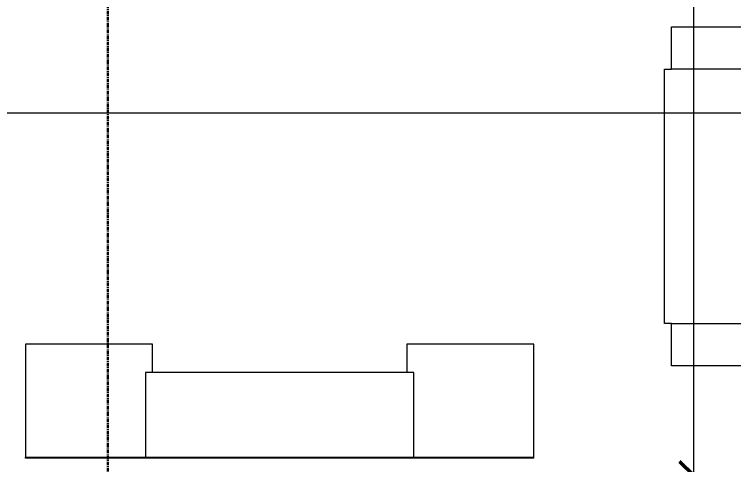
# Model space of a CAD drawing. Header units: inches. Extents: x -4058 to -1781, y 9814 to 12289.
# Drawn here: x -3800.6 to -3698.7, y 9990 to 10053.8 of the extents above; entities that cross this region are included whole.
import ezdxf

# ---------------------------------------------------------------- set-up
doc = ezdxf.new("R2010")
doc.units = ezdxf.units.IN
doc.header["$MEASUREMENT"] = 0
doc.linetypes.add('Grid Line 1_2__2_', pattern=[0.875, 0.5, -0.125, 0.125, -0.125])
for name, color, linetype, lineweight in [('0-1', 7, 'Continuous', 5), ('A-ANNO-DIMS', 211, 'Continuous', 9), ('A-ANNO-DIMS-32', 211, 'Continuous', 9), ('I-FURN', 30, 'Continuous', 9), ('S-GRID-2', 1, 'Grid Line 1_2__2_', 30)]:
    doc.layers.add(name, color=color, linetype=linetype, lineweight=lineweight)
doc.styles.add('Century Gothic', font='ufonts.com_century-gothic.ttf', dxfattribs={"height": 3})
doc.dimstyles.new('THE_DIMENSION_STRING_4', dxfattribs={"dimscale": 12, "dimtxt": 3.132505, "dimasz": 0.333333, "dimexe": 0.25, "dimexo": 0.166667, "dimgap": 0.041667, "dimtad": 1, "dimdec": 4, "dimrnd": 0.0625, "dimzin": 3, "dimdsep": 46, "dimlunit": 4, "dimtxsty": 'Century Gothic', "dimblk1": 'OBLIQUE', "dimblk2": 'OBLIQUE', "dimsah": 1, "dimcen": 0.09, "dimdle": 0.25, "dimazin": 0, "dimtfac": 1, "dimtdec": 4, "dimtix": 1, "dimtmove": 0, "dimatfit": 3, "dimfxl": 1, "dimtvp": 1, "dimtfill": 1, "dimfrac": 2, "dimtolj": 1, "dimtzin": 0, "dimarcsym": 2})

# ---------------------------------------------------------------- blocks, each defined once
blk = doc.blocks.new('CTR - 1st Phase - Structure_rvt-1-UNITS PLANS - 3RD FLOOR')
at = {"layer": 'S-GRID-2'}
blk.add_line((-3787.32, 9814.03), (-3787.32, 12247.5), dxfattribs=at)
blk = doc.blocks.new('Entertainment_Center_14771 - Entertainment_Center_14771-3403083-UNITS PLANS - 3RD FLOOR')
at = {"layer": 'I-FURN'}
for p, q in [((-18, 10), (-36, 10)), ((-36, 10), (-36, -6)), ((-34.85, 10.03), (-35.34, 10.03)), ((-35.34, 10.03), (-35.34, 10)), ((-34.85, 10), (-34.85, 10.03)), ((-18.66, 10.03), (-19.66, 10.03)), ((-19.66, 10.03), (-19.66, 10)), ((-18.66, 10), (-18.66, 10.03)), ((-18, 6), (-18, 10)), ((36, 10), (18, 10)), ((18, 10), (18, 6)), ((18.66, 10.03), (18.66, 10)), ((19.66, 10.03), (18.66, 10.03)), ((19.66, 10), (19.66, 10.03)), ((35.34, 10.03), (34.85, 10.03)), ((34.85, 10.03), (34.85, 10)), ((35.34, 10), (35.34, 10.03)), ((36, -6), (36, 10)), ((19, 6), (-19, 6)), ((-19, 6), (-19, -6)), ((19, -6), (19, 6)), ((-36, -6), (-19, -6)), ((-36, -6.12), (-36, -6)), ((-36, -6), (-19, -6)), ((-19, -6), (19, -6)), ((-19, -6.12), (-19, -6)), ((-19, -6), (19, -6)), ((19, -6), (36, -6)), ((19, -6), (19, -6.12)), ((19, -6), (36, -6)), ((36, -6.12), (36, -6)), ((-19, -6.12), (-36, -6.12)), ((19, -6.12), (-19, -6.12)), ((36, -6.12), (19, -6.12))]:
    blk.add_line(p, q, dxfattribs=at)
blk = doc.blocks.new('Couch-Both_Arms-Generic - 2-1523460-UNITS PLANS - 3RD FLOOR')
at = {"layer": 'I-FURN'}
for p, q in [((-18, 18.5), (18, 18.5)), ((-18, 17.5), (-18, 18.5)), ((18, 18.5), (18, 17.5)), ((-24, 17.5), (-18, 17.5)), ((-24, -10), (-24, 17.5)), ((-18, 17.5), (-18, -10)), ((18, 17.5), (24, 17.5)), ((18, -10), (18, 17.5)), ((24, 17.5), (24, -10)), ((-24, -10), (24, -10)), ((-24, -13.5), (-24, -10)), ((24, -10), (24, -13.5)), ((-24, -11.5), (24, -11.5)), ((-24, -13.5), (24, -13.5)), ((-24, -17.5), (-24, -13.5)), ((24, -13.5), (-24, -13.5)), ((24, -13.5), (24, -17.5)), ((24, -17.5), (-24, -17.5))]:
    blk.add_line(p, q, dxfattribs=at)
blk = doc.blocks.new('DIMBLOCK870-UNITS PLANS - 3RD FLOOR')
at = {"layer": 'A-ANNO-DIMS-32'}
for p, q in [((-3852.47, 10013.04), (-3852.47, 10042.84)), ((-3520.72, 10040.67), (-3520.72, 10036.84)), ((-3520.72, 10039.84), (-3520.72, 10040.67)), ((-3855.47, 10039.84), (-3520.72, 10039.84)), ((-3852.47, 10039.84), (-3852.47, 10013.04))]:
    blk.add_line(p, q, dxfattribs=at)
at = {"layer": 'A-ANNO-DIMS-32', "lineweight": 50}
for p, q in [((-3852.47, 10039.84), (-3850.47, 10041.84)), ((-3520.72, 10039.84), (-3518.72, 10041.84)), ((-3852.47, 10039.84), (-3854.47, 10037.84)), ((-3520.72, 10039.84), (-3522.72, 10037.84))]:
    blk.add_line(p, q, dxfattribs=at)
at = {"layer": 'A-ANNO-DIMS-32', "color": 0, "insert": (-3696.84, 10044.18), "char_height": 3, "width": 24.5827, "attachment_point": 1, "line_spacing_factor": 0.984502, "style": 'Century Gothic', "bg_fill": 3, "box_fill_scale": 1.25, "bg_fill_color": 256, "bg_fill_true_color": 13158600, "bg_fill_transparency": 0}
blk.add_mtext('27\' - 7 3/4"', dxfattribs=at)
blk = doc.blocks.new('_Oblique')
at = {"color": 0, "linetype": 'ByBlock', "lineweight": -2}
blk.add_line((-0.5, -0.5), (0.5, 0.5), dxfattribs=at)
blk = doc.blocks.new('DIMBLOCK877-UNITS PLANS - 3RD FLOOR')
at = {"layer": 'A-ANNO-DIMS-32', "lineweight": 50}
for p, q in [((-3704.34, 10207.59), (-3706.34, 10209.59)), ((-3704.34, 10207.59), (-3702.34, 10205.59)), ((-3704.34, 9988.44), (-3706.34, 9990.44)), ((-3704.34, 9988.44), (-3702.34, 9986.44))]:
    blk.add_line(p, q, dxfattribs=at)
at = {"layer": 'A-ANNO-DIMS-32'}
for p, q in [((-3705.17, 10207.59), (-3701.34, 10207.59)), ((-3704.34, 10207.59), (-3705.17, 10207.59)), ((-3704.34, 9985.44), (-3704.34, 10207.59)), ((-3706.79, 9988.44), (-3701.34, 9988.44)), ((-3704.34, 9988.44), (-3706.79, 9988.44))]:
    blk.add_line(p, q, dxfattribs=at)
at = {"layer": 'A-ANNO-DIMS-32', "color": 0, "insert": (-3708.69, 10087.77), "char_height": 3, "width": 24.5827, "attachment_point": 1, "rotation": 90, "line_spacing_factor": 0.984502, "style": 'Century Gothic', "bg_fill": 3, "box_fill_scale": 1.25, "bg_fill_color": 256, "bg_fill_true_color": 13158600, "bg_fill_transparency": 0}
blk.add_mtext('18\' - 3 1/8"', dxfattribs=at)

msp = doc.modelspace()

# ---------------------------------------------------------------- block references
at = {"layer": '0-1'}
msp.add_blockref('CTR - 1st Phase - Structure_rvt-1-UNITS PLANS - 3RD FLOOR', (0, 0), dxfattribs=at)
at = {"layer": 'I-FURN', "rotation": 89.9999999999813}
msp.add_blockref('Couch-Both_Arms-Generic - 2-1523460-UNITS PLANS - 3RD FLOOR', (-3689.99716, 10027.99364), dxfattribs=at)
at = {"layer": 'I-FURN'}
msp.add_blockref('Entertainment_Center_14771 - Entertainment_Center_14771-3403083-UNITS PLANS - 3RD FLOOR', (-3763.00743, 9997.04364), dxfattribs=at)

# ---------------------------------------------------------------- next in the draw order: dimensions: what is measured, and where the dimension line sits
at = {"layer": 'A-ANNO-DIMS'}
dim = msp.add_linear_dim(base=(-3520.72374, 10039.83701), p1=(-3852.47374, 10011.04032), p2=(-3520.72374, 10042.66543), dimstyle='THE_DIMENSION_STRING_4', override={"dimpost": '<>', "dimfxl": 333.253973}, dxfattribs=at)
dim.commit()
dim.dimension.update_dxf_attribs({"geometry": 'DIMBLOCK870-UNITS PLANS - 3RD FLOOR', "text_midpoint": (-3686.59874, 10042.07868)})

# ---------------------------------------------------------------- next in the draw order: dimensions: what is measured, and where the dimension line sits
dim = msp.add_linear_dim(base=(-3704.3407, 10207.5894), p1=(-3708.79413, 9988.4394), p2=(-3707.16913, 10207.5894), angle=90, dimstyle='THE_DIMENSION_STRING_4', override={"dimpost": '<>', "dimfxl": 219.156025}, dxfattribs=at)
dim.commit()
dim.dimension.update_dxf_attribs({"geometry": 'DIMBLOCK877-UNITS PLANS - 3RD FLOOR', "text_midpoint": (-3706.58238, 10098.0144)})

doc.saveas('drawing.dxf')
